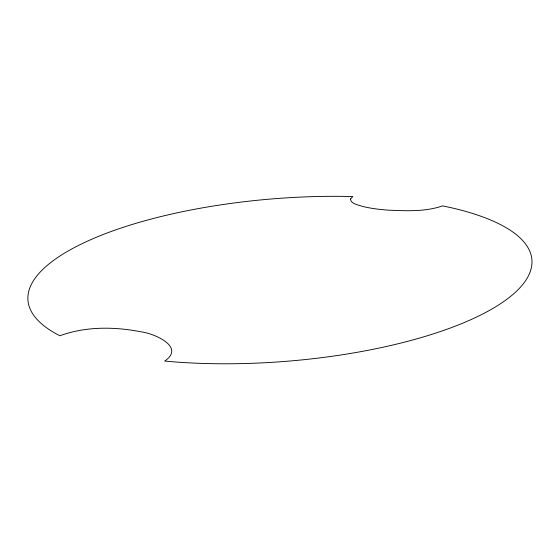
<?xml version="1.0" encoding="UTF-8"?>
<svg xmlns="http://www.w3.org/2000/svg" width="560" height="560" viewBox="0 0 560 560"><rect width="100%" height="100%" fill="white"/><g stroke="black" fill="none" stroke-linecap="round" stroke-linejoin="round"><path stroke-width="0.84" d="M350.441 199.017C351.015 204.197 358.316 204.75 362.236 206.332C370.811 208.481 379.624 209.51 388.43 210.168C406.455 210.896 425.299 211.876 442.596 205.891A252.798 81.508 -4.6 0 1 489.636 310.303A252.798 81.508 -4.6 0 1 164.661 361.053C185.864 346.787 153.769 333.41 141.379 331.877C114.562 326.613 85.792 326.256 59.871 335.769A252.798 81.508 -4.6 0 1 83.531 242.963A252.798 81.508 -4.6 0 1 352.863 196.553L350.441 199.017"/></g></svg>
